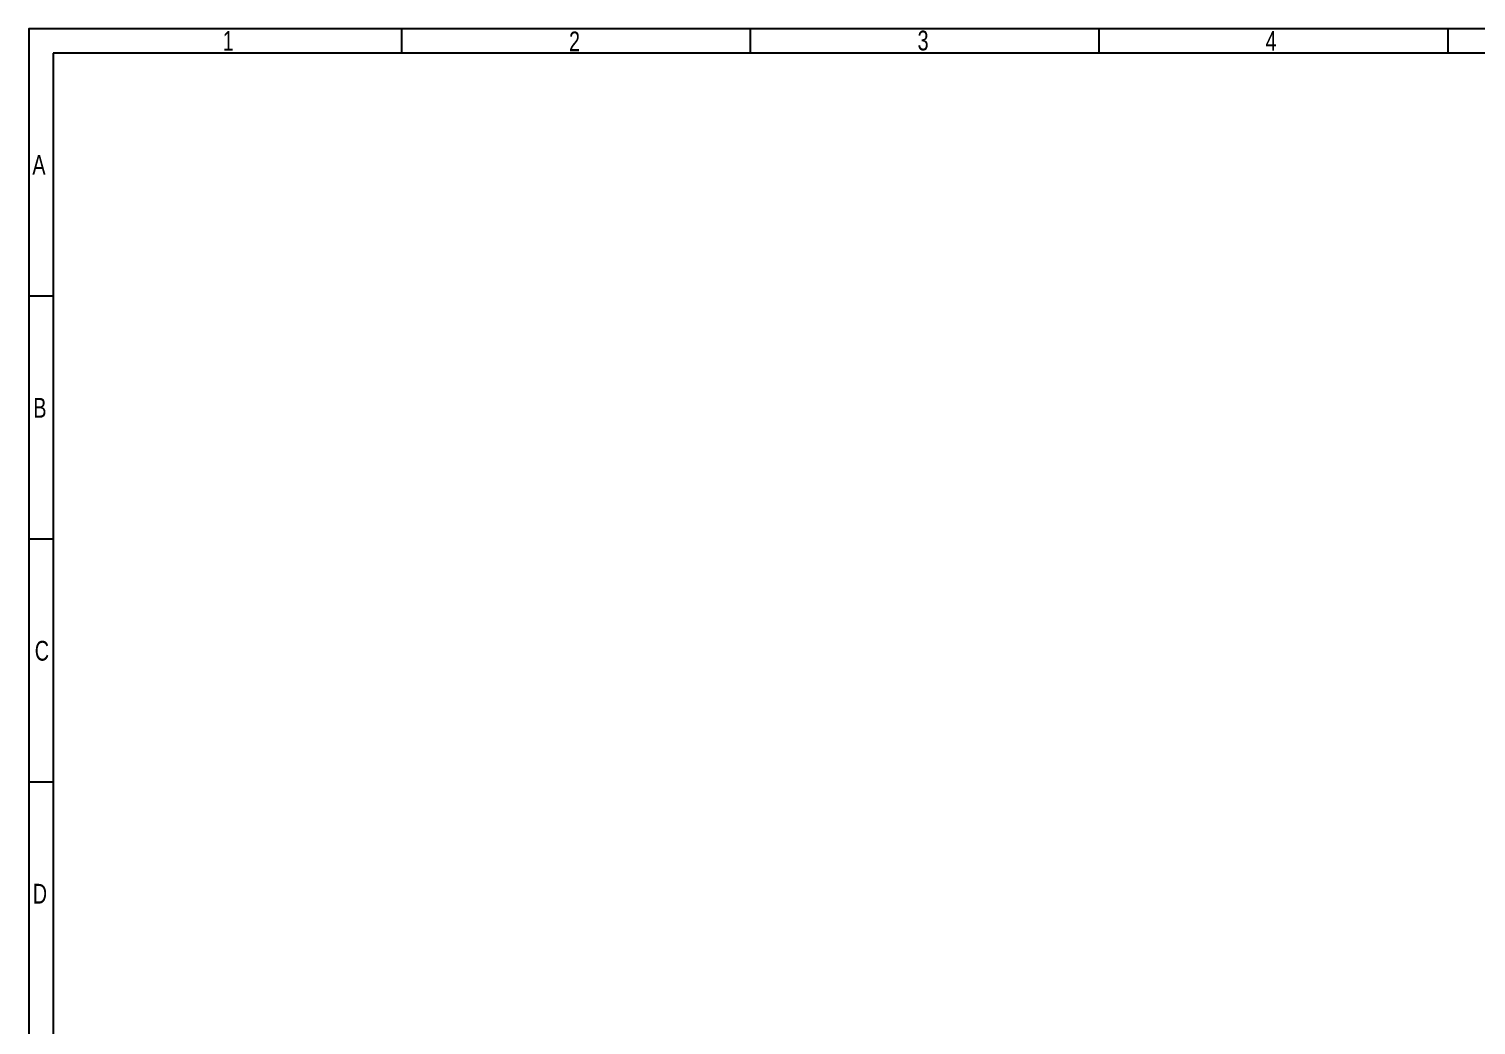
# Model space of a CAD drawing. Extents: x -57 to 527, y -107 to 303.
# Drawn here: x -57.1 to 240.7, y 98.3 to 303.3 of the extents above; entities that cross this region are included whole.
import ezdxf

# ---------------------------------------------------------------- set-up
doc = ezdxf.new("R2010")
doc.units = 0
doc.header["$MEASUREMENT"] = 0
doc.layers.add('BOARD_GEOMETRY_DIMENSION', color=2, linetype='CONTINUOUS')
doc.layers.add('BOARD_GEOMETRY_SILKSCREEN_TOP', color=1, linetype='CONTINUOUS')

msp = doc.modelspace()

# ---------------------------------------------------------------- linework, layer by layer
at = {"layer": 'BOARD_GEOMETRY_DIMENSION'}
for points in [[(-57.15, -106.68), (526.849848, -106.68), (526.849848, 303.320196), (-57.15, 303.320196), (-57.15, -106.68)], [(19.59991, 298.319952), (19.59991, 303.319942)], [(91.34983, 298.319952), (91.34983, 303.319942)], [(163.100004, 298.319952), (163.100004, 303.319942)], [(234.849924, 303.319942), (234.849924, 298.319952)], [(521.849858, 298.319952), (-52.15001, 298.319952)], [(-52.15001, 298.319952), (-52.15001, -101.68001)], [(-52.15001, 248.320052), (-57.15, 248.320052)], [(-52.15001, 198.319898), (-57.15, 198.319898)], [(-52.15001, 148.319998), (-57.15, 148.319998)]]:
    msp.add_lwpolyline(points, dxfattribs=at)
at = {"layer": 'BOARD_GEOMETRY_SILKSCREEN_TOP'}
for points in [[(-57.15, -106.68), (526.849848, -106.68), (526.849848, 303.320196), (-57.15, 303.320196), (-57.15, -106.68)], [(19.59991, 298.319952), (19.59991, 303.319942)], [(91.34983, 298.319952), (91.34983, 303.319942)], [(163.100004, 298.319952), (163.100004, 303.319942)], [(234.849924, 303.319942), (234.849924, 298.319952)], [(521.849858, 298.319952), (-52.15001, 298.319952)], [(-52.15001, 298.319952), (-52.15001, -101.68001)], [(-52.15001, 248.320052), (-57.15, 248.320052)], [(-52.15001, 198.319898), (-57.15, 198.319898)], [(-52.15001, 148.319998), (-57.15, 148.319998)]]:
    msp.add_lwpolyline(points, dxfattribs=at)

# ---------------------------------------------------------------- texts
at = {"layer": 'BOARD_GEOMETRY_DIMENSION', "width": 0.75}
for s, p in [('1', (-17.275048, 298.820078)), ('2', (54.005734, 298.719748)), ('2', (54.005734, 298.719494)), ('3', (125.742192, 298.902882)), ('3', (125.742192, 298.902628)), ('4', (197.375018, 298.820078)), ('A', (-56.449976, 273.320002)), ('B', (-56.250078, 223.319848)), ('C', (-55.956962, 173.319948)), ('D', (-56.36387, 123.320048))]:
    msp.add_text(s, height=4.064, dxfattribs=at).set_placement(p)
at = {"layer": 'BOARD_GEOMETRY_SILKSCREEN_TOP', "width": 0.75}
for s, p in [('1', (-17.275048, 298.820078)), ('2', (54.005734, 298.719748)), ('2', (54.005734, 298.719494)), ('3', (125.742192, 298.902882)), ('3', (125.742192, 298.902628)), ('4', (197.375018, 298.820078)), ('A', (-56.449976, 273.320002)), ('B', (-56.250078, 223.319848)), ('C', (-55.956962, 173.319948)), ('D', (-56.36387, 123.320048))]:
    msp.add_text(s, height=4.064, dxfattribs=at).set_placement(p)

doc.saveas('drawing.dxf')
